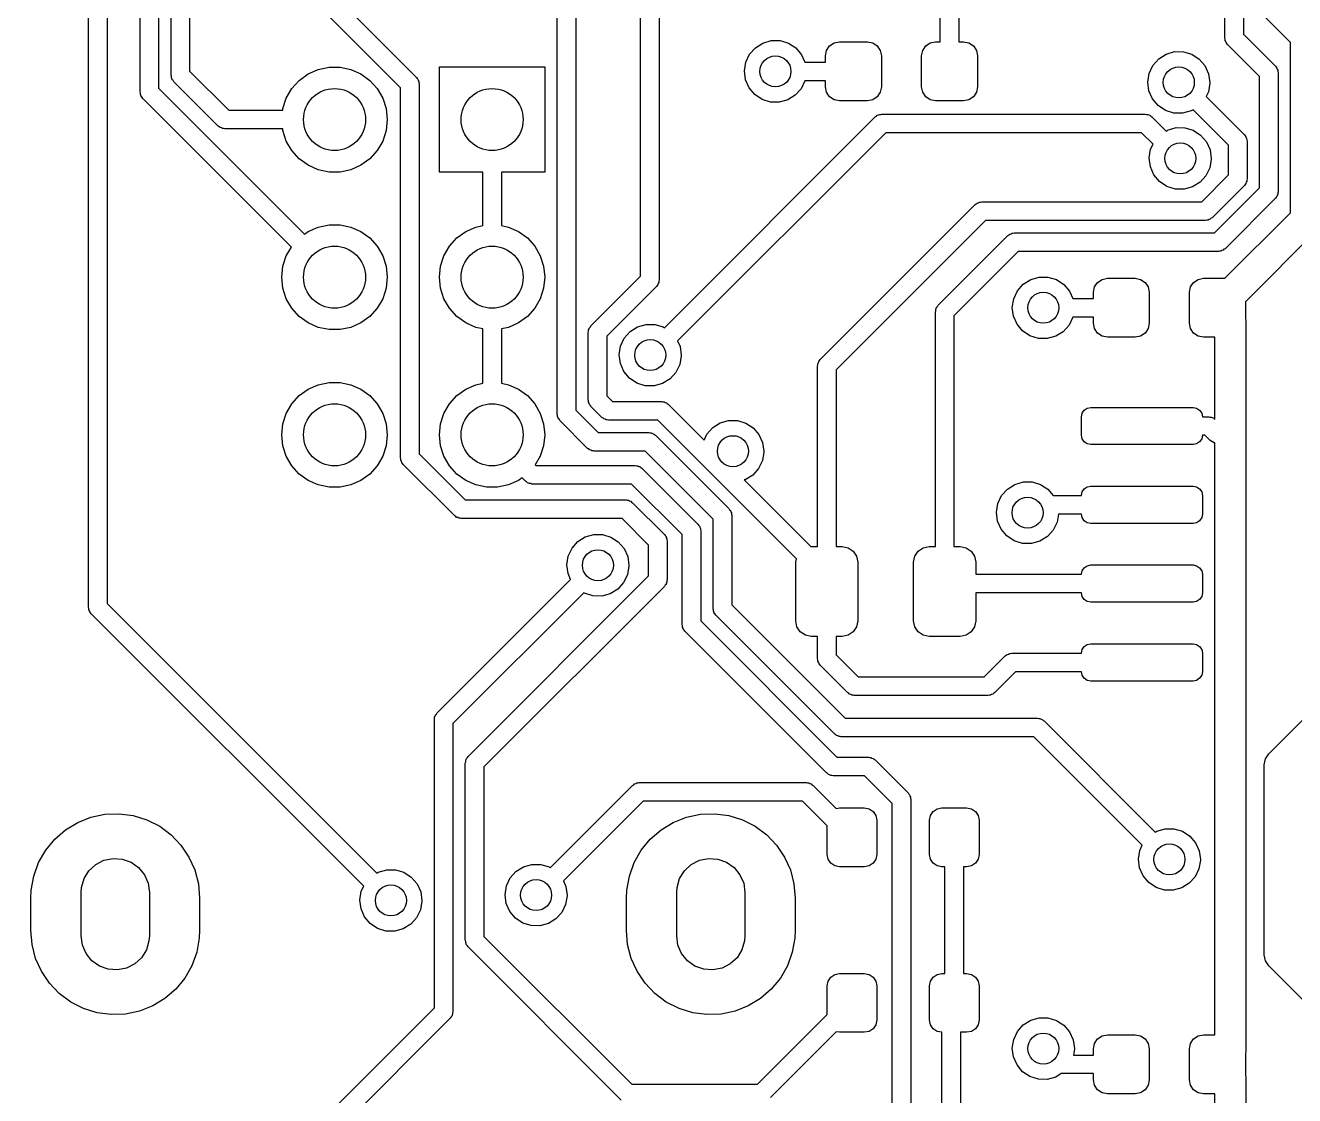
# Model space of a CAD drawing. Extents: x 108 to 192, y -153 to -46.
# Drawn here: x 123.29 to 143.75, y -124.96 to -107.72 of the extents above; entities that cross this region are included whole.
import ezdxf

# ---------------------------------------------------------------- set-up
doc = ezdxf.new("R2010")
doc.units = 0
doc.layers.add('BLACK', color=7, linetype='CONTINUOUS')

msp = doc.modelspace()

# ---------------------------------------------------------------- linework, layer by layer
at = {"layer": 'BLACK', "linetype": 'CONTINUOUS'}
for p, q in [((133.208, -111.758), (133.208, -102.179)), ((133.508, -102.116), (133.508, -111.82)), ((124.31, -117.094), (124.31, -104.902)), ((125.14, -108.79), (125.14, -104.834)), ((125.44, -104.896), (125.44, -108.728)), ((124.61, -104.964), (124.61, -117.032)), ((142.926, -105.122), (142.926, -107.858)), ((142.626, -107.92), (142.626, -105.184)), ((125.64, -108.518), (125.64, -105.43)), ((125.94, -105.492), (125.94, -108.456)), ((138.039, -107.983), (138.039, -107.072)), ((138.339, -107.01), (138.339, -107.983)), ((128.44, -107.4), (129.595, -108.555)), ((129.339, -108.723), (128.184, -107.568)), ((131.865, -113.981), (131.865, -107.558)), ((132.165, -107.568), (132.165, -113.919)), ((143.685, -107.995), (143.199, -107.51)), ((135.058, -108.077), (135.178, -108.002)), ((135.178, -108.002), (135.314, -107.963)), ((135.314, -107.963), (135.456, -107.963)), ((135.456, -107.963), (135.592, -108.004)), ((135.592, -108.004), (135.711, -108.081)), ((136.255, -108.049), (136.328, -108)), ((136.328, -108), (136.414, -107.983)), ((136.414, -107.983), (136.864, -107.983)), ((136.864, -107.983), (136.95, -108)), ((136.95, -108), (137.023, -108.049)), ((137.805, -108.049), (137.878, -108)), ((137.878, -108), (137.964, -107.983)), ((137.964, -107.983), (138.039, -107.983)), ((138.339, -107.983), (138.414, -107.983)), ((138.414, -107.983), (138.5, -108)), ((138.5, -108), (138.573, -108.049)), ((142.631, -107.939), (142.626, -107.92)), ((142.631, -107.959), (142.631, -107.939)), ((142.641, -107.976), (142.631, -107.959)), ((142.646, -107.995), (142.641, -107.976)), ((142.66, -108.009), (142.646, -107.995)), ((142.67, -108.026), (142.66, -108.009)), ((142.926, -107.858), (143.441, -108.373)), ((143.685, -110.737), (143.685, -107.995)), ((134.904, -108.312), (134.964, -108.183)), ((134.964, -108.183), (135.058, -108.077)), ((135.711, -108.081), (135.803, -108.189)), ((135.803, -108.189), (135.858, -108.308)), ((136.189, -108.208), (136.206, -108.122)), ((136.189, -108.308), (136.189, -108.208)), ((136.206, -108.122), (136.255, -108.049)), ((137.023, -108.049), (137.072, -108.122)), ((137.072, -108.122), (137.089, -108.208)), ((137.089, -108.208), (137.089, -108.708)), ((137.739, -108.208), (137.756, -108.122)), ((137.739, -108.708), (137.739, -108.208)), ((137.756, -108.122), (137.805, -108.049)), ((138.573, -108.049), (138.622, -108.122)), ((138.622, -108.122), (138.639, -108.208)), ((138.639, -108.208), (138.639, -108.708)), ((141.56, -108.255), (141.68, -108.179)), ((141.68, -108.179), (141.817, -108.14)), ((141.817, -108.14), (141.958, -108.141)), ((141.958, -108.141), (142.094, -108.182)), ((142.094, -108.182), (142.213, -108.259)), ((143.185, -108.541), (142.67, -108.026)), ((127.85, -108.499), (128.012, -108.427)), ((128.012, -108.427), (128.186, -108.39)), ((128.186, -108.39), (128.364, -108.39)), ((128.364, -108.39), (128.538, -108.427)), ((128.538, -108.427), (128.7, -108.499)), ((129.965, -110.085), (129.965, -108.385)), ((129.965, -108.385), (131.665, -108.385)), ((131.665, -108.385), (131.665, -110.085)), ((134.882, -108.452), (134.904, -108.312)), ((135.858, -108.308), (136.189, -108.308)), ((141.406, -108.49), (141.466, -108.361)), ((141.466, -108.361), (141.56, -108.255)), ((142.213, -108.259), (142.306, -108.366)), ((142.306, -108.366), (142.364, -108.495)), ((143.441, -108.373), (143.451, -108.39)), ((143.451, -108.39), (143.465, -108.404)), ((143.465, -108.404), (143.47, -108.423)), ((143.47, -108.423), (143.48, -108.44)), ((125.645, -108.537), (125.64, -108.518)), ((125.645, -108.557), (125.645, -108.537)), ((125.655, -108.574), (125.645, -108.557)), ((125.66, -108.593), (125.655, -108.574)), ((125.674, -108.607), (125.66, -108.593)), ((125.684, -108.624), (125.674, -108.607)), ((126.401, -109.341), (125.684, -108.624)), ((125.94, -108.456), (126.569, -109.085)), ((127.587, -108.735), (127.706, -108.603)), ((127.706, -108.603), (127.85, -108.499)), ((128.7, -108.499), (128.844, -108.603)), ((128.844, -108.603), (128.963, -108.735)), ((129.595, -108.555), (129.605, -108.572)), ((129.605, -108.572), (129.619, -108.586)), ((129.619, -108.586), (129.624, -108.605)), ((129.624, -108.605), (129.634, -108.622)), ((129.634, -108.622), (129.634, -108.642)), ((134.9, -108.592), (134.882, -108.452)), ((134.958, -108.722), (134.9, -108.592)), ((135.858, -108.61), (135.797, -108.738)), ((135.859, -108.608), (135.858, -108.61)), ((136.189, -108.608), (135.859, -108.608)), ((136.189, -108.708), (136.189, -108.608)), ((141.384, -108.63), (141.406, -108.49)), ((141.403, -108.77), (141.384, -108.63)), ((142.364, -108.495), (142.384, -108.636)), ((143.185, -110.335), (143.185, -108.541)), ((143.48, -108.44), (143.48, -108.46)), ((143.48, -108.46), (143.485, -108.479)), ((143.485, -108.479), (143.485, -110.397)), ((125.146, -108.81), (125.14, -108.79)), ((125.146, -108.829), (125.146, -108.81)), ((125.155, -108.846), (125.146, -108.829)), ((125.44, -108.728), (127.793, -111.081)), ((127.498, -108.889), (127.587, -108.735)), ((128.963, -108.735), (129.052, -108.889)), ((129.339, -114.686), (129.339, -108.723)), ((129.634, -108.642), (129.639, -108.661)), ((129.639, -108.661), (129.639, -114.624)), ((135.049, -108.831), (134.958, -108.722)), ((135.167, -108.909), (135.049, -108.831)), ((135.797, -108.738), (135.701, -108.843)), ((136.206, -108.794), (136.189, -108.708)), ((136.255, -108.867), (136.206, -108.794)), ((137.072, -108.794), (137.023, -108.867)), ((137.089, -108.708), (137.072, -108.794)), ((137.756, -108.794), (137.739, -108.708)), ((137.805, -108.867), (137.756, -108.794)), ((138.622, -108.794), (138.573, -108.867)), ((138.639, -108.708), (138.622, -108.794)), ((141.46, -108.9), (141.403, -108.77)), ((142.361, -108.788), (142.324, -108.863)), ((142.384, -108.648), (142.361, -108.788)), ((142.384, -108.636), (142.384, -108.648)), ((125.161, -108.865), (125.155, -108.846)), ((125.175, -108.879), (125.161, -108.865)), ((125.184, -108.897), (125.175, -108.879)), ((127.579, -111.291), (125.184, -108.897)), ((127.444, -109.058), (127.498, -108.889)), ((129.052, -108.889), (129.106, -109.058)), ((135.302, -108.952), (135.167, -108.909)), ((135.444, -108.954), (135.302, -108.952)), ((135.581, -108.917), (135.444, -108.954)), ((135.701, -108.843), (135.581, -108.917)), ((136.328, -108.916), (136.255, -108.867)), ((136.414, -108.933), (136.328, -108.916)), ((136.864, -108.933), (136.414, -108.933)), ((136.95, -108.916), (136.864, -108.933)), ((137.023, -108.867), (136.95, -108.916)), ((137.878, -108.916), (137.805, -108.867)), ((137.964, -108.933), (137.878, -108.916)), ((138.414, -108.933), (137.964, -108.933)), ((138.5, -108.916), (138.414, -108.933)), ((138.573, -108.867), (138.5, -108.916)), ((141.551, -109.009), (141.46, -108.9)), ((141.669, -109.087), (141.551, -109.009)), ((142.324, -108.863), (142.942, -109.481)), ((126.569, -109.085), (127.441, -109.085)), ((127.441, -109.085), (127.444, -109.058)), ((129.106, -109.058), (129.125, -109.235)), ((129.125, -109.235), (129.106, -109.412)), ((133.593, -112.589), (136.992, -109.19)), ((136.992, -109.19), (137.009, -109.18)), ((137.009, -109.18), (137.023, -109.166)), ((137.023, -109.166), (137.042, -109.161)), ((137.042, -109.161), (137.059, -109.151)), ((137.059, -109.151), (137.079, -109.151)), ((137.079, -109.151), (137.098, -109.146)), ((137.098, -109.146), (141.343, -109.146)), ((141.343, -109.146), (141.362, -109.151)), ((141.362, -109.151), (141.382, -109.151)), ((141.382, -109.151), (141.399, -109.161)), ((141.399, -109.161), (141.418, -109.166)), ((141.418, -109.166), (141.432, -109.18)), ((141.432, -109.18), (141.449, -109.19)), ((141.449, -109.19), (141.679, -109.42)), ((141.804, -109.129), (141.669, -109.087)), ((141.946, -109.132), (141.804, -109.129)), ((142.083, -109.095), (141.946, -109.132)), ((142.113, -109.076), (142.083, -109.095)), ((142.685, -109.649), (142.113, -109.076)), ((126.418, -109.351), (126.401, -109.341)), ((126.432, -109.365), (126.418, -109.351)), ((126.451, -109.37), (126.432, -109.365)), ((126.468, -109.38), (126.451, -109.37)), ((126.488, -109.38), (126.468, -109.38)), ((126.507, -109.385), (126.488, -109.38)), ((127.441, -109.385), (126.507, -109.385)), ((127.444, -109.412), (127.441, -109.385)), ((127.498, -109.581), (127.444, -109.412)), ((129.106, -109.412), (129.052, -109.581)), ((137.16, -109.446), (133.804, -112.802)), ((141.281, -109.446), (137.16, -109.446)), ((141.468, -109.633), (141.281, -109.446)), ((141.679, -109.42), (141.704, -109.404)), ((141.704, -109.404), (141.84, -109.365)), ((141.84, -109.365), (141.982, -109.366)), ((141.982, -109.366), (142.117, -109.407)), ((142.117, -109.407), (142.236, -109.484)), ((127.587, -109.735), (127.498, -109.581)), ((129.052, -109.581), (128.963, -109.735)), ((141.43, -109.714), (141.468, -109.633)), ((142.236, -109.484), (142.329, -109.591)), ((142.329, -109.591), (142.388, -109.72)), ((142.685, -110.128), (142.685, -109.649)), ((142.942, -109.481), (142.951, -109.498)), ((142.951, -109.498), (142.965, -109.512)), ((142.965, -109.512), (142.971, -109.531)), ((142.971, -109.531), (142.98, -109.548)), ((142.98, -109.548), (142.98, -109.568)), ((142.98, -109.568), (142.986, -109.587)), ((142.986, -109.587), (142.986, -110.19)), ((127.706, -109.867), (127.587, -109.735)), ((128.963, -109.735), (128.844, -109.867)), ((141.408, -109.854), (141.43, -109.714)), ((141.426, -109.995), (141.408, -109.854)), ((142.388, -109.72), (142.408, -109.861)), ((142.408, -109.861), (142.408, -109.873)), ((127.85, -109.971), (127.706, -109.867)), ((128.012, -110.043), (127.85, -109.971)), ((128.186, -110.08), (128.012, -110.043)), ((128.538, -110.043), (128.364, -110.08)), ((128.7, -109.971), (128.538, -110.043)), ((128.844, -109.867), (128.7, -109.971)), ((141.483, -110.125), (141.426, -109.995)), ((142.384, -110.013), (142.322, -110.14)), ((142.408, -109.873), (142.384, -110.013)), ((128.364, -110.08), (128.186, -110.08)), ((130.665, -110.085), (129.965, -110.085)), ((130.665, -110.943), (130.665, -110.085)), ((131.665, -110.085), (130.965, -110.085)), ((130.965, -110.085), (130.965, -110.943)), ((141.574, -110.233), (141.483, -110.125)), ((141.692, -110.312), (141.574, -110.233)), ((142.227, -110.245), (142.106, -110.319)), ((142.322, -110.14), (142.227, -110.245)), ((142.254, -110.56), (142.685, -110.128)), ((142.965, -110.265), (142.951, -110.279)), ((142.971, -110.246), (142.965, -110.265)), ((142.98, -110.229), (142.971, -110.246)), ((142.986, -110.19), (142.98, -110.209)), ((142.98, -110.209), (142.98, -110.229)), ((141.828, -110.354), (141.692, -110.312)), ((141.97, -110.357), (141.828, -110.354)), ((142.106, -110.319), (141.97, -110.357)), ((142.942, -110.296), (142.422, -110.816)), ((142.461, -111.06), (143.185, -110.335)), ((142.951, -110.279), (142.942, -110.296)), ((143.465, -110.472), (143.451, -110.486)), ((143.47, -110.453), (143.465, -110.472)), ((143.48, -110.436), (143.47, -110.453)), ((143.485, -110.397), (143.48, -110.416)), ((143.48, -110.416), (143.48, -110.436)), ((136.104, -113.102), (138.602, -110.604)), ((138.602, -110.604), (138.619, -110.594)), ((138.619, -110.594), (138.633, -110.58)), ((138.633, -110.58), (138.652, -110.575)), ((138.652, -110.575), (138.669, -110.565)), ((138.669, -110.565), (138.689, -110.565)), ((138.689, -110.565), (138.708, -110.56)), ((138.708, -110.56), (142.254, -110.56)), ((143.441, -110.503), (142.629, -111.316)), ((143.451, -110.486), (143.441, -110.503)), ((138.77, -110.86), (136.36, -113.27)), ((142.316, -110.86), (138.77, -110.86)), ((142.335, -110.855), (142.316, -110.86)), ((142.355, -110.855), (142.335, -110.855)), ((142.372, -110.845), (142.355, -110.855)), ((142.391, -110.84), (142.372, -110.845)), ((142.405, -110.826), (142.391, -110.84)), ((142.422, -110.816), (142.405, -110.826)), ((142.628, -111.793), (143.685, -110.737)), ((127.793, -111.081), (127.85, -111.039)), ((127.85, -111.039), (128.012, -110.967)), ((128.012, -110.967), (128.186, -110.93)), ((128.186, -110.93), (128.364, -110.93)), ((128.364, -110.93), (128.538, -110.967)), ((128.538, -110.967), (128.7, -111.039)), ((128.7, -111.039), (128.844, -111.143)), ((130.246, -111.143), (130.39, -111.039)), ((130.39, -111.039), (130.552, -110.967)), ((130.552, -110.967), (130.665, -110.943)), ((130.965, -110.943), (131.078, -110.967)), ((131.078, -110.967), (131.24, -111.039)), ((131.24, -111.039), (131.384, -111.143)), ((139.146, -111.094), (139.159, -111.08)), ((139.159, -111.08), (139.179, -111.074)), ((139.179, -111.074), (139.196, -111.065)), ((139.196, -111.065), (139.215, -111.065)), ((139.215, -111.065), (139.234, -111.06)), ((139.234, -111.06), (142.461, -111.06)), ((144.111, -111.017), (142.957, -112.172)), ((127.498, -111.429), (127.579, -111.291)), ((128.844, -111.143), (128.963, -111.275)), ((128.963, -111.275), (129.052, -111.429)), ((130.038, -111.429), (130.127, -111.275)), ((130.127, -111.275), (130.246, -111.143)), ((131.384, -111.143), (131.503, -111.275)), ((131.503, -111.275), (131.592, -111.429)), ((138.004, -112.228), (139.128, -111.103)), ((139.128, -111.103), (139.146, -111.094)), ((127.444, -111.598), (127.498, -111.429)), ((129.052, -111.429), (129.106, -111.598)), ((129.984, -111.598), (130.038, -111.429)), ((131.592, -111.429), (131.646, -111.598)), ((139.297, -111.36), (138.26, -112.396)), ((142.523, -111.36), (139.297, -111.36)), ((142.542, -111.354), (142.523, -111.36)), ((142.562, -111.354), (142.542, -111.354)), ((142.579, -111.345), (142.562, -111.354)), ((142.598, -111.339), (142.579, -111.345)), ((142.612, -111.325), (142.598, -111.339)), ((142.629, -111.316), (142.612, -111.325)), ((127.425, -111.775), (127.444, -111.598)), ((129.106, -111.598), (129.125, -111.775)), ((129.965, -111.775), (129.984, -111.598)), ((131.646, -111.598), (131.665, -111.775)), ((127.444, -111.952), (127.425, -111.775)), ((129.125, -111.775), (129.106, -111.952)), ((129.984, -111.952), (129.965, -111.775)), ((131.665, -111.775), (131.646, -111.952)), ((132.408, -112.558), (133.208, -111.758)), ((133.488, -111.895), (133.474, -111.909)), ((133.494, -111.876), (133.488, -111.895)), ((133.503, -111.859), (133.494, -111.876)), ((133.508, -111.82), (133.503, -111.839)), ((133.503, -111.839), (133.503, -111.859)), ((139.282, -111.993), (139.376, -111.887)), ((139.376, -111.887), (139.496, -111.812)), ((139.496, -111.812), (139.632, -111.773)), ((139.632, -111.773), (139.774, -111.773)), ((139.774, -111.773), (139.91, -111.814)), ((139.91, -111.814), (140.029, -111.891)), ((140.029, -111.891), (140.121, -111.999)), ((140.524, -111.932), (140.573, -111.859)), ((140.573, -111.859), (140.646, -111.81)), ((140.646, -111.81), (140.732, -111.793)), ((140.732, -111.793), (141.182, -111.793)), ((141.182, -111.793), (141.268, -111.81)), ((141.268, -111.81), (141.341, -111.859)), ((141.341, -111.859), (141.39, -111.932)), ((142.074, -111.932), (142.123, -111.859)), ((142.123, -111.859), (142.196, -111.81)), ((142.196, -111.81), (142.282, -111.793)), ((142.282, -111.793), (142.628, -111.793)), ((127.498, -112.121), (127.444, -111.952)), ((129.106, -111.952), (129.052, -112.121)), ((130.038, -112.121), (129.984, -111.952)), ((131.646, -111.952), (131.592, -112.121)), ((133.465, -111.926), (132.665, -112.726)), ((133.474, -111.909), (133.465, -111.926)), ((139.222, -112.122), (139.282, -111.993)), ((140.121, -111.999), (140.176, -112.118)), ((140.507, -112.018), (140.524, -111.932)), ((140.507, -112.118), (140.507, -112.018)), ((141.39, -111.932), (141.407, -112.018)), ((141.407, -112.018), (141.407, -112.518)), ((142.057, -112.018), (142.074, -111.932)), ((142.057, -112.518), (142.057, -112.018)), ((127.587, -112.275), (127.498, -112.121)), ((127.706, -112.407), (127.587, -112.275)), ((128.963, -112.275), (128.844, -112.407)), ((129.052, -112.121), (128.963, -112.275)), ((130.127, -112.275), (130.038, -112.121)), ((130.246, -112.407), (130.127, -112.275)), ((131.503, -112.275), (131.384, -112.407)), ((131.592, -112.121), (131.503, -112.275)), ((137.96, -112.334), (137.965, -112.315)), ((137.965, -112.295), (137.975, -112.278)), ((137.965, -112.315), (137.965, -112.295)), ((137.975, -112.278), (137.98, -112.259)), ((137.98, -112.259), (137.994, -112.245)), ((137.994, -112.245), (138.004, -112.228)), ((139.2, -112.262), (139.222, -112.122)), ((139.218, -112.402), (139.2, -112.262)), ((140.176, -112.118), (140.507, -112.118)), ((142.957, -112.172), (142.957, -112.44)), ((127.85, -112.511), (127.706, -112.407)), ((128.012, -112.583), (127.85, -112.511)), ((128.7, -112.511), (128.538, -112.583)), ((128.844, -112.407), (128.7, -112.511)), ((130.39, -112.511), (130.246, -112.407)), ((130.552, -112.583), (130.39, -112.511)), ((131.24, -112.511), (131.078, -112.583)), ((131.384, -112.407), (131.24, -112.511)), ((137.96, -116.115), (137.96, -112.334)), ((138.26, -112.396), (138.26, -116.115)), ((139.276, -112.532), (139.218, -112.402)), ((140.176, -112.42), (140.115, -112.548)), ((140.177, -112.418), (140.176, -112.42)), ((140.507, -112.418), (140.177, -112.418)), ((140.507, -112.518), (140.507, -112.418)), ((140.524, -112.604), (140.507, -112.518)), ((141.407, -112.518), (141.39, -112.604)), ((142.074, -112.604), (142.057, -112.518)), ((142.957, -112.44), (142.964, -112.475)), ((142.964, -112.475), (142.964, -124.253)), ((128.186, -112.62), (128.012, -112.583)), ((128.364, -112.62), (128.186, -112.62)), ((128.538, -112.583), (128.364, -112.62)), ((130.665, -112.607), (130.552, -112.583)), ((130.665, -113.483), (130.665, -112.607)), ((131.078, -112.583), (130.965, -112.607)), ((130.965, -112.607), (130.965, -113.483)), ((132.365, -112.664), (132.37, -112.645)), ((132.365, -113.751), (132.365, -112.664)), ((132.37, -112.625), (132.379, -112.608)), ((132.37, -112.645), (132.37, -112.625)), ((132.379, -112.608), (132.385, -112.589)), ((132.385, -112.589), (132.399, -112.575)), ((132.399, -112.575), (132.408, -112.558)), ((132.665, -112.726), (132.665, -113.689)), ((132.946, -112.755), (133.04, -112.649)), ((133.04, -112.649), (133.16, -112.574)), ((133.16, -112.574), (133.296, -112.535)), ((133.296, -112.535), (133.438, -112.535)), ((133.438, -112.535), (133.574, -112.576)), ((133.574, -112.576), (133.593, -112.589)), ((139.367, -112.641), (139.276, -112.532)), ((139.485, -112.719), (139.367, -112.641)), ((139.62, -112.762), (139.485, -112.719)), ((140.019, -112.653), (139.899, -112.727)), ((140.115, -112.548), (140.019, -112.653)), ((140.573, -112.677), (140.524, -112.604)), ((140.646, -112.726), (140.573, -112.677)), ((140.732, -112.743), (140.646, -112.726)), ((141.268, -112.726), (141.182, -112.743)), ((141.341, -112.677), (141.268, -112.726)), ((141.39, -112.604), (141.341, -112.677)), ((142.123, -112.677), (142.074, -112.604)), ((142.196, -112.726), (142.123, -112.677)), ((142.282, -112.743), (142.196, -112.726)), ((132.864, -113.024), (132.886, -112.884)), ((132.886, -112.884), (132.946, -112.755)), ((133.804, -112.802), (133.844, -112.89)), ((133.844, -112.89), (133.864, -113.03)), ((139.762, -112.764), (139.62, -112.762)), ((139.899, -112.727), (139.762, -112.764)), ((141.182, -112.743), (140.732, -112.743)), ((142.464, -112.743), (142.282, -112.743)), ((142.464, -114.062), (142.464, -112.743)), ((132.882, -113.164), (132.864, -113.024)), ((133.864, -113.042), (133.84, -113.182)), ((133.864, -113.03), (133.864, -113.042)), ((136.075, -113.152), (136.08, -113.133)), ((136.08, -113.133), (136.094, -113.119)), ((136.094, -113.119), (136.104, -113.102)), ((132.94, -113.294), (132.882, -113.164)), ((133.031, -113.403), (132.94, -113.294)), ((133.779, -113.31), (133.683, -113.415)), ((133.84, -113.182), (133.779, -113.31)), ((136.06, -113.208), (136.065, -113.189)), ((136.06, -116.115), (136.06, -113.208)), ((136.065, -113.169), (136.075, -113.152)), ((136.065, -113.189), (136.065, -113.169)), ((136.36, -113.27), (136.36, -116.115)), ((127.85, -113.579), (128.012, -113.507)), ((128.012, -113.507), (128.186, -113.47)), ((128.186, -113.47), (128.364, -113.47)), ((128.364, -113.47), (128.538, -113.507)), ((128.538, -113.507), (128.7, -113.579)), ((130.39, -113.579), (130.552, -113.507)), ((130.552, -113.507), (130.665, -113.483)), ((130.965, -113.483), (131.078, -113.507)), ((131.078, -113.507), (131.24, -113.579)), ((133.149, -113.481), (133.031, -113.403)), ((133.284, -113.524), (133.149, -113.481)), ((133.426, -113.526), (133.284, -113.524)), ((133.563, -113.489), (133.426, -113.526)), ((133.683, -113.415), (133.563, -113.489)), ((127.587, -113.815), (127.706, -113.683)), ((127.706, -113.683), (127.85, -113.579)), ((128.7, -113.579), (128.844, -113.683)), ((128.844, -113.683), (128.963, -113.815)), ((130.127, -113.815), (130.246, -113.683)), ((130.246, -113.683), (130.39, -113.579)), ((131.24, -113.579), (131.384, -113.683)), ((131.384, -113.683), (131.503, -113.815)), ((132.665, -113.689), (132.753, -113.777)), ((127.498, -113.969), (127.587, -113.815)), ((128.963, -113.815), (129.052, -113.969)), ((130.038, -113.969), (130.127, -113.815)), ((131.503, -113.815), (131.592, -113.969)), ((132.165, -113.919), (132.523, -114.277)), ((132.37, -113.77), (132.365, -113.751)), ((132.37, -113.79), (132.37, -113.77)), ((132.379, -113.807), (132.37, -113.79)), ((132.385, -113.826), (132.379, -113.807)), ((132.399, -113.84), (132.385, -113.826)), ((132.408, -113.857), (132.399, -113.84)), ((132.585, -114.034), (132.408, -113.857)), ((132.753, -113.777), (133.549, -113.777)), ((133.549, -113.777), (133.568, -113.783)), ((133.568, -113.783), (133.588, -113.783)), ((133.588, -113.783), (133.605, -113.792)), ((133.605, -113.792), (133.624, -113.798)), ((133.624, -113.798), (133.638, -113.812)), ((133.638, -113.812), (133.655, -113.821)), ((133.655, -113.821), (134.234, -114.4)), ((140.325, -113.966), (140.358, -113.917)), ((140.358, -113.917), (140.407, -113.884)), ((140.407, -113.884), (140.464, -113.873)), ((140.464, -113.873), (142.114, -113.873)), ((142.114, -113.873), (142.171, -113.884)), ((142.171, -113.884), (142.22, -113.917)), ((142.22, -113.917), (142.253, -113.966)), ((127.425, -114.315), (127.444, -114.138)), ((127.444, -114.138), (127.498, -113.969)), ((129.052, -113.969), (129.106, -114.138)), ((129.106, -114.138), (129.125, -114.315)), ((129.965, -114.315), (129.984, -114.138)), ((129.984, -114.138), (130.038, -113.969)), ((131.592, -113.969), (131.646, -114.138)), ((131.646, -114.138), (131.665, -114.315)), ((131.87, -114), (131.865, -113.981)), ((131.87, -114.02), (131.87, -114)), ((131.88, -114.037), (131.87, -114.02)), ((131.885, -114.056), (131.88, -114.037)), ((131.899, -114.07), (131.885, -114.056)), ((131.909, -114.087), (131.899, -114.07)), ((132.355, -114.533), (131.909, -114.087)), ((132.602, -114.043), (132.585, -114.034)), ((132.616, -114.057), (132.602, -114.043)), ((132.635, -114.063), (132.616, -114.057)), ((132.652, -114.072), (132.635, -114.063)), ((132.672, -114.072), (132.652, -114.072)), ((132.691, -114.077), (132.672, -114.072)), ((133.487, -114.077), (132.691, -114.077)), ((135.721, -116.311), (133.487, -114.077)), ((134.372, -114.199), (134.492, -114.123)), ((134.492, -114.123), (134.628, -114.084)), ((134.628, -114.084), (134.77, -114.085)), ((134.77, -114.085), (134.906, -114.126)), ((134.906, -114.126), (135.025, -114.203)), ((140.314, -114.023), (140.325, -113.966)), ((140.314, -114.323), (140.314, -114.023)), ((142.253, -113.966), (142.264, -114.023)), ((142.264, -114.023), (142.367, -114.023)), ((142.367, -114.023), (142.386, -114.028)), ((142.386, -114.028), (142.406, -114.028)), ((142.406, -114.028), (142.423, -114.038)), ((142.423, -114.038), (142.442, -114.043)), ((142.442, -114.043), (142.456, -114.057)), ((142.456, -114.057), (142.464, -114.062)), ((127.444, -114.492), (127.425, -114.315)), ((129.125, -114.315), (129.106, -114.492)), ((129.984, -114.492), (129.965, -114.315)), ((131.665, -114.315), (131.646, -114.492)), ((132.523, -114.277), (133.342, -114.277)), ((133.342, -114.277), (133.362, -114.282)), ((133.362, -114.282), (133.381, -114.282)), ((133.381, -114.282), (133.398, -114.292)), ((133.398, -114.292), (133.417, -114.297)), ((133.417, -114.297), (133.431, -114.311)), ((133.431, -114.311), (133.448, -114.321)), ((133.448, -114.321), (134.633, -115.505)), ((134.234, -114.4), (134.278, -114.305)), ((134.278, -114.305), (134.372, -114.199)), ((135.025, -114.203), (135.117, -114.31)), ((135.117, -114.31), (135.176, -114.439)), ((140.325, -114.38), (140.314, -114.323)), ((142.264, -114.323), (142.253, -114.38)), ((142.305, -114.323), (142.264, -114.323)), ((142.388, -114.406), (142.305, -114.323)), ((127.498, -114.661), (127.444, -114.492)), ((129.106, -114.492), (129.052, -114.661)), ((130.038, -114.661), (129.984, -114.492)), ((131.646, -114.492), (131.592, -114.661)), ((132.372, -114.543), (132.355, -114.533)), ((132.386, -114.557), (132.372, -114.543)), ((132.405, -114.562), (132.386, -114.557)), ((132.422, -114.572), (132.405, -114.562)), ((135.176, -114.439), (135.196, -114.579)), ((140.358, -114.429), (140.325, -114.38)), ((140.407, -114.462), (140.358, -114.429)), ((140.464, -114.473), (140.407, -114.462)), ((142.114, -114.473), (140.464, -114.473)), ((142.171, -114.462), (142.114, -114.473)), ((142.22, -114.429), (142.171, -114.462)), ((142.253, -114.38), (142.22, -114.429)), ((142.455, -114.445), (142.388, -114.406)), ((142.464, -114.445), (142.455, -114.445)), ((142.464, -123.985), (142.464, -114.445)), ((127.587, -114.815), (127.498, -114.661)), ((129.052, -114.661), (128.963, -114.815)), ((129.344, -114.705), (129.339, -114.686)), ((129.344, -114.725), (129.344, -114.705)), ((129.354, -114.742), (129.344, -114.725)), ((129.359, -114.761), (129.354, -114.742)), ((129.373, -114.775), (129.359, -114.761)), ((129.639, -114.624), (130.38, -115.365)), ((130.127, -114.815), (130.038, -114.661)), ((131.592, -114.661), (131.511, -114.799)), ((132.442, -114.572), (132.422, -114.572)), ((132.461, -114.577), (132.442, -114.572)), ((133.28, -114.577), (132.461, -114.577)), ((134.377, -115.674), (133.28, -114.577)), ((135.173, -114.731), (135.111, -114.859)), ((135.196, -114.592), (135.173, -114.731)), ((135.196, -114.579), (135.196, -114.592)), ((127.706, -114.947), (127.587, -114.815)), ((127.85, -115.051), (127.706, -114.947)), ((128.844, -114.947), (128.7, -115.051)), ((128.963, -114.815), (128.844, -114.947)), ((129.383, -114.792), (129.373, -114.775)), ((130.212, -115.621), (129.383, -114.792)), ((130.246, -114.947), (130.127, -114.815)), ((130.39, -115.051), (130.246, -114.947)), ((131.511, -114.799), (131.52, -114.808)), ((131.52, -114.808), (133.123, -114.808)), ((133.123, -114.808), (133.142, -114.813)), ((133.142, -114.813), (133.162, -114.813)), ((133.162, -114.813), (133.179, -114.823)), ((133.179, -114.823), (133.198, -114.828)), ((133.198, -114.828), (133.212, -114.842)), ((133.212, -114.842), (133.229, -114.852)), ((133.229, -114.852), (134.133, -115.755)), ((135.016, -114.964), (134.895, -115.038)), ((135.111, -114.859), (135.016, -114.964)), ((128.012, -115.123), (127.85, -115.051)), ((128.186, -115.16), (128.012, -115.123)), ((128.364, -115.16), (128.186, -115.16)), ((128.538, -115.123), (128.364, -115.16)), ((128.7, -115.051), (128.538, -115.123)), ((130.552, -115.123), (130.39, -115.051)), ((130.726, -115.16), (130.552, -115.123)), ((130.904, -115.16), (130.726, -115.16)), ((131.078, -115.123), (130.904, -115.16)), ((131.24, -115.051), (131.078, -115.123)), ((131.297, -115.009), (131.24, -115.051)), ((131.352, -115.064), (131.297, -115.009)), ((131.369, -115.074), (131.352, -115.064)), ((131.383, -115.088), (131.369, -115.074)), ((131.402, -115.093), (131.383, -115.088)), ((131.419, -115.102), (131.402, -115.093)), ((131.439, -115.102), (131.419, -115.102)), ((131.458, -115.108), (131.439, -115.102)), ((133.061, -115.108), (131.458, -115.108)), ((133.877, -115.924), (133.061, -115.108)), ((134.895, -115.038), (134.877, -115.043)), ((134.877, -115.043), (135.951, -116.117)), ((139.122, -115.189), (139.242, -115.114)), ((139.242, -115.114), (139.378, -115.075)), ((139.378, -115.075), (139.52, -115.075)), ((139.52, -115.075), (139.656, -115.116)), ((139.656, -115.116), (139.775, -115.193)), ((140.358, -115.187), (140.407, -115.154)), ((140.407, -115.154), (140.464, -115.143)), ((140.464, -115.143), (142.114, -115.143)), ((142.114, -115.143), (142.171, -115.154)), ((142.171, -115.154), (142.22, -115.187)), ((130.38, -115.365), (132.974, -115.365)), ((132.974, -115.365), (132.993, -115.37)), ((132.993, -115.37), (133.013, -115.37)), ((133.013, -115.37), (133.03, -115.38)), ((133.03, -115.38), (133.049, -115.385)), ((133.049, -115.385), (133.063, -115.399)), ((138.968, -115.424), (139.028, -115.295)), ((139.028, -115.295), (139.122, -115.189)), ((139.775, -115.193), (139.861, -115.293)), ((139.861, -115.293), (140.314, -115.293)), ((140.314, -115.293), (140.325, -115.236)), ((140.325, -115.236), (140.358, -115.187)), ((142.22, -115.187), (142.253, -115.236)), ((142.253, -115.236), (142.264, -115.293)), ((142.264, -115.293), (142.264, -115.593)), ((133.063, -115.399), (133.08, -115.409)), ((133.08, -115.409), (133.594, -115.923)), ((134.633, -115.505), (134.643, -115.522)), ((134.643, -115.522), (134.657, -115.536)), ((134.657, -115.536), (134.662, -115.555)), ((134.662, -115.555), (134.672, -115.573)), ((134.672, -115.573), (134.672, -115.592)), ((138.946, -115.564), (138.968, -115.424)), ((138.964, -115.704), (138.946, -115.564)), ((130.229, -115.631), (130.212, -115.621)), ((130.243, -115.645), (130.229, -115.631)), ((130.262, -115.65), (130.243, -115.645)), ((130.279, -115.66), (130.262, -115.65)), ((130.299, -115.66), (130.279, -115.66)), ((130.318, -115.665), (130.299, -115.66)), ((132.912, -115.665), (130.318, -115.665)), ((133.338, -116.091), (132.912, -115.665)), ((134.133, -115.755), (134.143, -115.773)), ((134.143, -115.773), (134.157, -115.787)), ((134.157, -115.787), (134.162, -115.806)), ((134.377, -117.117), (134.377, -115.674)), ((134.672, -115.592), (134.677, -115.611)), ((134.677, -115.611), (134.677, -117.055)), ((139.022, -115.834), (138.964, -115.704)), ((139.922, -115.722), (139.861, -115.85)), ((139.944, -115.593), (139.922, -115.722)), ((140.314, -115.593), (139.944, -115.593)), ((140.325, -115.65), (140.314, -115.593)), ((140.358, -115.699), (140.325, -115.65)), ((140.407, -115.732), (140.358, -115.699)), ((140.464, -115.743), (140.407, -115.732)), ((142.114, -115.743), (140.464, -115.743)), ((142.171, -115.732), (142.114, -115.743)), ((142.22, -115.699), (142.171, -115.732)), ((142.253, -115.65), (142.22, -115.699)), ((142.264, -115.593), (142.253, -115.65)), ((132.197, -116.036), (132.317, -115.961)), ((132.317, -115.961), (132.453, -115.922)), ((132.453, -115.922), (132.595, -115.923)), ((132.595, -115.923), (132.73, -115.963)), ((132.73, -115.963), (132.849, -116.04)), ((133.594, -115.923), (133.604, -115.94)), ((133.604, -115.94), (133.618, -115.954)), ((133.618, -115.954), (133.623, -115.973)), ((133.623, -115.973), (133.633, -115.99)), ((133.633, -115.99), (133.633, -116.01)), ((133.877, -117.374), (133.877, -115.924)), ((134.162, -115.806), (134.172, -115.823)), ((134.172, -115.823), (134.172, -115.842)), ((134.172, -115.842), (134.177, -115.862)), ((134.177, -115.862), (134.177, -117.312)), ((139.113, -115.943), (139.022, -115.834)), ((139.231, -116.021), (139.113, -115.943)), ((139.765, -115.955), (139.645, -116.029)), ((139.861, -115.85), (139.765, -115.955)), ((132.043, -116.271), (132.103, -116.143)), ((132.103, -116.143), (132.197, -116.036)), ((132.849, -116.04), (132.942, -116.148)), ((132.942, -116.148), (133.001, -116.277)), ((133.338, -116.589), (133.338, -116.091)), ((133.633, -116.01), (133.638, -116.029)), ((133.638, -116.029), (133.638, -116.651)), ((135.951, -116.117), (135.96, -116.115)), ((135.96, -116.115), (136.06, -116.115)), ((136.36, -116.115), (136.46, -116.115)), ((136.46, -116.115), (136.556, -116.134)), ((136.556, -116.134), (136.637, -116.188)), ((136.637, -116.188), (136.691, -116.269)), ((137.629, -116.269), (137.683, -116.188)), ((137.683, -116.188), (137.764, -116.134)), ((137.764, -116.134), (137.86, -116.115)), ((137.86, -116.115), (137.96, -116.115)), ((138.26, -116.115), (138.36, -116.115)), ((138.36, -116.115), (138.456, -116.134)), ((138.456, -116.134), (138.537, -116.188)), ((138.537, -116.188), (138.591, -116.269)), ((139.366, -116.064), (139.231, -116.021)), ((139.508, -116.066), (139.366, -116.064)), ((139.645, -116.029), (139.508, -116.066)), ((132.021, -116.411), (132.043, -116.271)), ((133.001, -116.277), (133.021, -116.417)), ((135.71, -116.365), (135.721, -116.311)), ((135.71, -117.315), (135.71, -116.365)), ((136.691, -116.269), (136.71, -116.365)), ((136.71, -116.365), (136.71, -117.315)), ((137.61, -116.365), (137.629, -116.269)), ((137.61, -117.315), (137.61, -116.365)), ((138.591, -116.269), (138.61, -116.365)), ((138.61, -116.365), (138.61, -116.563)), ((130.427, -119.5), (133.338, -116.589)), ((132.039, -116.552), (132.021, -116.411)), ((132.08, -116.645), (132.039, -116.552)), ((132.997, -116.569), (132.935, -116.697)), ((133.021, -116.429), (132.997, -116.569)), ((133.021, -116.417), (133.021, -116.429)), ((138.61, -116.563), (140.314, -116.563)), ((140.314, -116.563), (140.325, -116.506)), ((140.325, -116.506), (140.358, -116.457)), ((140.358, -116.457), (140.407, -116.424)), ((140.407, -116.424), (140.464, -116.413)), ((140.464, -116.413), (142.114, -116.413)), ((142.114, -116.413), (142.171, -116.424)), ((142.171, -116.424), (142.22, -116.457)), ((142.22, -116.457), (142.253, -116.506)), ((142.253, -116.506), (142.264, -116.563)), ((142.264, -116.563), (142.264, -116.863)), ((129.928, -118.798), (132.08, -116.645)), ((133.594, -116.757), (130.683, -119.668)), ((132.84, -116.802), (132.719, -116.876)), ((132.935, -116.697), (132.84, -116.802)), ((133.604, -116.74), (133.594, -116.757)), ((133.618, -116.726), (133.604, -116.74)), ((133.623, -116.707), (133.618, -116.726)), ((133.633, -116.69), (133.623, -116.707)), ((133.638, -116.651), (133.633, -116.67)), ((133.633, -116.67), (133.633, -116.69)), ((132.291, -116.859), (130.184, -118.966)), ((132.305, -116.868), (132.291, -116.859)), ((132.441, -116.911), (132.305, -116.868)), ((132.583, -116.913), (132.441, -116.911)), ((132.719, -116.876), (132.583, -116.913)), ((140.314, -116.863), (138.61, -116.863)), ((138.61, -116.863), (138.61, -117.315)), ((140.325, -116.92), (140.314, -116.863)), ((140.358, -116.969), (140.325, -116.92)), ((140.407, -117.002), (140.358, -116.969)), ((140.464, -117.013), (140.407, -117.002)), ((142.114, -117.013), (140.464, -117.013)), ((142.171, -117.002), (142.114, -117.013)), ((142.22, -116.969), (142.171, -117.002)), ((142.253, -116.92), (142.22, -116.969)), ((142.264, -116.863), (142.253, -116.92)), ((124.315, -117.113), (124.31, -117.094)), ((124.315, -117.133), (124.315, -117.113)), ((124.325, -117.15), (124.315, -117.133)), ((124.33, -117.169), (124.325, -117.15)), ((124.344, -117.183), (124.33, -117.169)), ((124.354, -117.2), (124.344, -117.183)), ((128.745, -121.591), (124.354, -117.2)), ((124.61, -117.032), (128.956, -121.378)), ((134.382, -117.136), (134.377, -117.117)), ((134.382, -117.156), (134.382, -117.136)), ((134.392, -117.173), (134.382, -117.156)), ((134.397, -117.192), (134.392, -117.173)), ((134.411, -117.206), (134.397, -117.192)), ((134.421, -117.223), (134.411, -117.206)), ((136.337, -119.139), (134.421, -117.223)), ((134.677, -117.055), (136.505, -118.883)), ((133.882, -117.394), (133.877, -117.374)), ((133.882, -117.413), (133.882, -117.394)), ((133.892, -117.43), (133.882, -117.413)), ((133.897, -117.449), (133.892, -117.43)), ((134.177, -117.312), (136.374, -119.509)), ((135.729, -117.411), (135.71, -117.315)), ((135.783, -117.492), (135.729, -117.411)), ((136.691, -117.411), (136.637, -117.492)), ((136.71, -117.315), (136.691, -117.411)), ((137.629, -117.411), (137.61, -117.315)), ((137.683, -117.492), (137.629, -117.411)), ((138.591, -117.411), (138.537, -117.492)), ((138.61, -117.315), (138.591, -117.411)), ((133.911, -117.463), (133.897, -117.449)), ((133.921, -117.481), (133.911, -117.463)), ((136.206, -119.765), (133.921, -117.481)), ((135.864, -117.546), (135.783, -117.492)), ((135.96, -117.565), (135.864, -117.546)), ((136.06, -117.565), (135.96, -117.565)), ((136.06, -117.922), (136.06, -117.565)), ((136.46, -117.565), (136.36, -117.565)), ((136.36, -117.565), (136.36, -117.86)), ((136.556, -117.546), (136.46, -117.565)), ((136.637, -117.492), (136.556, -117.546)), ((137.764, -117.546), (137.683, -117.492)), ((137.86, -117.565), (137.764, -117.546)), ((138.36, -117.565), (137.86, -117.565)), ((138.456, -117.546), (138.36, -117.565)), ((138.537, -117.492), (138.456, -117.546)), ((139.136, -117.848), (139.153, -117.838)), ((139.153, -117.838), (139.173, -117.838)), ((139.173, -117.838), (139.192, -117.833)), ((139.192, -117.833), (140.314, -117.833)), ((140.314, -117.833), (140.325, -117.776)), ((140.325, -117.776), (140.358, -117.727)), ((140.358, -117.727), (140.407, -117.694)), ((140.407, -117.694), (140.464, -117.683)), ((140.464, -117.683), (142.114, -117.683)), ((142.114, -117.683), (142.171, -117.694)), ((142.171, -117.694), (142.22, -117.727)), ((142.22, -117.727), (142.253, -117.776)), ((142.253, -117.776), (142.264, -117.833)), ((142.264, -117.833), (142.264, -118.133)), ((136.065, -117.941), (136.06, -117.922)), ((136.065, -117.961), (136.065, -117.941)), ((136.075, -117.978), (136.065, -117.961)), ((136.08, -117.997), (136.075, -117.978)), ((136.094, -118.011), (136.08, -117.997)), ((136.104, -118.028), (136.094, -118.011)), ((136.546, -118.47), (136.104, -118.028)), ((136.36, -117.86), (136.714, -118.214)), ((138.749, -118.214), (139.086, -117.877)), ((139.086, -117.877), (139.103, -117.867)), ((139.103, -117.867), (139.117, -117.853)), ((139.117, -117.853), (139.136, -117.848)), ((136.714, -118.214), (138.749, -118.214)), ((139.254, -118.133), (138.917, -118.47)), ((140.314, -118.133), (139.254, -118.133)), ((140.325, -118.19), (140.314, -118.133)), ((140.358, -118.239), (140.325, -118.19)), ((140.407, -118.272), (140.358, -118.239)), ((142.22, -118.239), (142.171, -118.272)), ((142.253, -118.19), (142.22, -118.239)), ((142.264, -118.133), (142.253, -118.19)), ((143.333, -119.457), (144.564, -118.226)), ((140.464, -118.283), (140.407, -118.272)), ((142.114, -118.283), (140.464, -118.283)), ((142.171, -118.272), (142.114, -118.283)), ((136.563, -118.48), (136.546, -118.47)), ((136.577, -118.494), (136.563, -118.48)), ((136.596, -118.499), (136.577, -118.494)), ((136.613, -118.509), (136.596, -118.499)), ((136.633, -118.509), (136.613, -118.509)), ((136.652, -118.514), (136.633, -118.509)), ((138.811, -118.514), (136.652, -118.514)), ((138.83, -118.509), (138.811, -118.514)), ((138.85, -118.509), (138.83, -118.509)), ((138.867, -118.499), (138.85, -118.509)), ((138.886, -118.494), (138.867, -118.499)), ((138.9, -118.48), (138.886, -118.494)), ((138.917, -118.47), (138.9, -118.48)), ((129.889, -118.865), (129.899, -118.848)), ((129.899, -118.848), (129.904, -118.829)), ((129.904, -118.829), (129.918, -118.815)), ((129.918, -118.815), (129.928, -118.798)), ((129.884, -118.904), (129.889, -118.885)), ((129.884, -123.548), (129.884, -118.904)), ((129.889, -118.885), (129.889, -118.865)), ((130.184, -118.966), (130.184, -123.61)), ((136.505, -118.883), (139.607, -118.883)), ((139.607, -118.883), (139.626, -118.888)), ((139.626, -118.888), (139.646, -118.888)), ((139.646, -118.888), (139.663, -118.898)), ((139.663, -118.898), (139.682, -118.903)), ((139.682, -118.903), (139.696, -118.917)), ((139.696, -118.917), (139.713, -118.927)), ((139.713, -118.927), (141.503, -120.717)), ((136.354, -119.149), (136.337, -119.139)), ((136.368, -119.163), (136.354, -119.149)), ((136.387, -119.168), (136.368, -119.163)), ((136.404, -119.178), (136.387, -119.168)), ((136.424, -119.178), (136.404, -119.178)), ((136.443, -119.183), (136.424, -119.178)), ((139.545, -119.183), (136.443, -119.183)), ((141.292, -120.93), (139.545, -119.183)), ((143.279, -119.538), (143.333, -119.457)), ((130.383, -119.606), (130.389, -119.587)), ((130.383, -122.461), (130.383, -119.606)), ((130.389, -119.567), (130.398, -119.55)), ((130.389, -119.587), (130.389, -119.567)), ((130.398, -119.55), (130.403, -119.531)), ((130.403, -119.531), (130.417, -119.517)), ((130.417, -119.517), (130.427, -119.5)), ((130.683, -119.668), (130.683, -122.399)), ((136.374, -119.509), (136.881, -119.509)), ((136.881, -119.509), (136.9, -119.515)), ((136.9, -119.515), (136.919, -119.515)), ((136.919, -119.515), (136.937, -119.524)), ((136.937, -119.524), (136.956, -119.529)), ((136.956, -119.529), (136.97, -119.543)), ((136.97, -119.543), (136.987, -119.553)), ((136.987, -119.553), (137.52, -120.087)), ((143.26, -119.634), (143.279, -119.538)), ((143.26, -122.695), (143.26, -119.634)), ((136.223, -119.775), (136.206, -119.765)), ((136.237, -119.789), (136.223, -119.775)), ((136.256, -119.794), (136.237, -119.789)), ((136.273, -119.804), (136.256, -119.794)), ((136.293, -119.804), (136.273, -119.804)), ((136.312, -119.809), (136.293, -119.804)), ((136.818, -119.809), (136.312, -119.809)), ((137.264, -120.255), (136.818, -119.809)), ((131.753, -121.291), (133.08, -119.964)), ((133.08, -119.964), (133.097, -119.954)), ((133.097, -119.954), (133.111, -119.94)), ((133.111, -119.94), (133.13, -119.935)), ((133.13, -119.935), (133.147, -119.925)), ((133.147, -119.925), (133.167, -119.925)), ((133.167, -119.925), (133.186, -119.92)), ((133.186, -119.92), (135.882, -119.92)), ((135.882, -119.92), (135.901, -119.925)), ((135.901, -119.925), (135.921, -119.925)), ((135.921, -119.925), (135.938, -119.935)), ((135.938, -119.935), (135.957, -119.94)), ((135.957, -119.94), (135.971, -119.954)), ((135.971, -119.954), (135.988, -119.964)), ((135.988, -119.964), (136.362, -120.338)), ((137.52, -120.087), (137.53, -120.104)), ((133.248, -120.22), (131.964, -121.504)), ((135.82, -120.22), (133.248, -120.22)), ((136.214, -120.615), (135.82, -120.22)), ((137.264, -125.529), (137.264, -120.255)), ((137.53, -120.104), (137.544, -120.118)), ((137.544, -120.118), (137.549, -120.137)), ((137.549, -120.137), (137.559, -120.154)), ((137.559, -120.154), (137.559, -120.174)), ((137.559, -120.174), (137.564, -120.193)), ((137.564, -120.193), (137.564, -125.591)), ((124.135, -120.562), (124.349, -120.477)), ((124.349, -120.477), (124.574, -120.43)), ((124.574, -120.43), (124.804, -120.422)), ((124.804, -120.422), (125.032, -120.452)), ((125.032, -120.452), (125.252, -120.52)), ((133.735, -120.562), (133.949, -120.477)), ((133.949, -120.477), (134.174, -120.43)), ((134.174, -120.43), (134.404, -120.422)), ((134.404, -120.422), (134.632, -120.452)), ((134.632, -120.452), (134.852, -120.52)), ((136.362, -120.338), (136.414, -120.327)), ((136.414, -120.327), (136.814, -120.327)), ((136.814, -120.327), (136.891, -120.343)), ((136.891, -120.343), (136.956, -120.386)), ((136.956, -120.386), (136.999, -120.451)), ((136.999, -120.451), (137.014, -120.527)), ((137.864, -120.527), (137.88, -120.451)), ((137.88, -120.451), (137.923, -120.386)), ((137.923, -120.386), (137.988, -120.343)), ((137.988, -120.343), (138.064, -120.327)), ((138.064, -120.327), (138.464, -120.327)), ((138.464, -120.327), (138.541, -120.343)), ((138.541, -120.343), (138.606, -120.386)), ((138.606, -120.386), (138.649, -120.451)), ((138.649, -120.451), (138.664, -120.527)), ((123.765, -120.832), (123.939, -120.681)), ((123.939, -120.681), (124.135, -120.562)), ((125.252, -120.52), (125.457, -120.624)), ((125.457, -120.624), (125.641, -120.761)), ((133.365, -120.832), (133.539, -120.681)), ((133.539, -120.681), (133.735, -120.562)), ((134.852, -120.52), (135.057, -120.624)), ((135.057, -120.624), (135.241, -120.761)), ((136.214, -121.077), (136.214, -120.615)), ((137.014, -120.527), (137.014, -121.077)), ((137.864, -121.077), (137.864, -120.527)), ((138.664, -120.527), (138.664, -121.077)), ((141.503, -120.717), (141.528, -120.702)), ((141.528, -120.702), (141.664, -120.663)), ((141.664, -120.663), (141.806, -120.663)), ((141.806, -120.663), (141.942, -120.704)), ((141.942, -120.704), (142.061, -120.781)), ((123.619, -121.01), (123.765, -120.832)), ((125.641, -120.761), (125.8, -120.928)), ((133.219, -121.01), (133.365, -120.832)), ((135.241, -120.761), (135.4, -120.928)), ((142.061, -120.781), (142.153, -120.889)), ((142.153, -120.889), (142.212, -121.018)), ((123.505, -121.21), (123.619, -121.01)), ((125.8, -120.928), (125.928, -121.119)), ((133.105, -121.21), (133.219, -121.01)), ((135.4, -120.928), (135.528, -121.119)), ((136.23, -121.154), (136.214, -121.077)), ((137.014, -121.077), (136.999, -121.154)), ((137.88, -121.154), (137.864, -121.077)), ((138.664, -121.077), (138.649, -121.154)), ((141.232, -121.152), (141.254, -121.012)), ((141.254, -121.012), (141.292, -120.93)), ((142.212, -121.018), (142.232, -121.158)), ((123.427, -121.426), (123.505, -121.21)), ((124.316, -121.339), (124.426, -121.238)), ((124.426, -121.238), (124.559, -121.171)), ((124.559, -121.171), (124.705, -121.141)), ((124.705, -121.141), (124.854, -121.152)), ((124.854, -121.152), (124.995, -121.203)), ((124.995, -121.203), (125.117, -121.289)), ((125.117, -121.289), (125.21, -121.405)), ((125.928, -121.119), (126.023, -121.328)), ((131.2, -121.351), (131.32, -121.275)), ((131.32, -121.275), (131.456, -121.237)), ((131.456, -121.237), (131.598, -121.237)), ((131.598, -121.237), (131.734, -121.278)), ((131.734, -121.278), (131.753, -121.291)), ((133.027, -121.426), (133.105, -121.21)), ((133.916, -121.339), (134.026, -121.238)), ((134.026, -121.238), (134.159, -121.171)), ((134.159, -121.171), (134.305, -121.141)), ((134.305, -121.141), (134.454, -121.152)), ((134.454, -121.152), (134.595, -121.203)), ((134.595, -121.203), (134.717, -121.289)), ((134.717, -121.289), (134.81, -121.405)), ((135.528, -121.119), (135.623, -121.328)), ((136.273, -121.219), (136.23, -121.154)), ((136.338, -121.262), (136.273, -121.219)), ((136.414, -121.277), (136.338, -121.262)), ((136.814, -121.277), (136.414, -121.277)), ((136.891, -121.262), (136.814, -121.277)), ((136.956, -121.219), (136.891, -121.262)), ((136.999, -121.154), (136.956, -121.219)), ((137.923, -121.219), (137.88, -121.154)), ((137.988, -121.262), (137.923, -121.219)), ((138.064, -121.277), (137.988, -121.262)), ((138.114, -121.277), (138.064, -121.277)), ((138.114, -122.994), (138.114, -121.277)), ((138.464, -121.277), (138.414, -121.277)), ((138.414, -121.277), (138.414, -122.994)), ((138.541, -121.262), (138.464, -121.277)), ((138.606, -121.219), (138.541, -121.262)), ((138.649, -121.154), (138.606, -121.219)), ((141.25, -121.292), (141.232, -121.152)), ((141.308, -121.422), (141.25, -121.292)), ((142.208, -121.31), (142.147, -121.438)), ((142.232, -121.17), (142.208, -121.31)), ((142.232, -121.158), (142.232, -121.17)), ((123.386, -121.652), (123.427, -121.426)), ((124.196, -121.61), (124.238, -121.466)), ((124.238, -121.466), (124.316, -121.339)), ((125.21, -121.405), (125.27, -121.542)), ((126.023, -121.328), (126.081, -121.551)), ((128.956, -121.378), (128.98, -121.362)), ((128.98, -121.362), (129.117, -121.323)), ((129.117, -121.323), (129.258, -121.324)), ((129.258, -121.324), (129.394, -121.365)), ((129.394, -121.365), (129.513, -121.442)), ((129.513, -121.442), (129.606, -121.549)), ((131.046, -121.586), (131.106, -121.457)), ((131.106, -121.457), (131.2, -121.351)), ((131.964, -121.504), (132.004, -121.592)), ((132.986, -121.652), (133.027, -121.426)), ((133.796, -121.61), (133.838, -121.466)), ((133.838, -121.466), (133.916, -121.339)), ((134.81, -121.405), (134.87, -121.542)), ((135.623, -121.328), (135.681, -121.551)), ((141.399, -121.531), (141.308, -121.422)), ((142.147, -121.438), (142.051, -121.543)), ((123.38, -121.78), (123.386, -121.652)), ((124.19, -121.69), (124.196, -121.61)), ((124.19, -122.39), (124.19, -121.69)), ((125.27, -121.542), (125.29, -121.69)), ((125.29, -121.69), (125.29, -122.39)), ((126.081, -121.551), (126.1, -121.78)), ((128.684, -121.812), (128.706, -121.672)), ((128.706, -121.672), (128.745, -121.591)), ((129.606, -121.549), (129.664, -121.678)), ((129.664, -121.678), (129.684, -121.818)), ((131.024, -121.726), (131.046, -121.586)), ((131.043, -121.866), (131.024, -121.726)), ((132.004, -121.592), (132.024, -121.732)), ((132.98, -121.78), (132.986, -121.652)), ((133.79, -121.69), (133.796, -121.61)), ((133.79, -122.39), (133.79, -121.69)), ((134.87, -121.542), (134.89, -121.69)), ((134.89, -121.69), (134.89, -122.39)), ((135.681, -121.551), (135.7, -121.78)), ((141.517, -121.609), (141.399, -121.531)), ((141.652, -121.652), (141.517, -121.609)), ((141.794, -121.654), (141.652, -121.652)), ((141.931, -121.617), (141.794, -121.654)), ((142.051, -121.543), (141.931, -121.617)), ((123.38, -122.3), (123.38, -121.78)), ((126.1, -121.78), (126.1, -122.3)), ((128.703, -121.953), (128.684, -121.812)), ((129.684, -121.831), (129.661, -121.97)), ((129.684, -121.818), (129.684, -121.831)), ((131.1, -121.996), (131.043, -121.866)), ((132, -121.884), (131.939, -122.011)), ((132.024, -121.744), (132, -121.884)), ((132.024, -121.732), (132.024, -121.744)), ((132.98, -122.3), (132.98, -121.78)), ((135.7, -121.78), (135.7, -122.3)), ((128.76, -122.083), (128.703, -121.953)), ((128.851, -122.191), (128.76, -122.083)), ((129.599, -122.098), (129.504, -122.203)), ((129.661, -121.97), (129.599, -122.098)), ((131.191, -122.105), (131.1, -121.996)), ((131.309, -122.183), (131.191, -122.105)), ((131.844, -122.117), (131.723, -122.191)), ((131.939, -122.011), (131.844, -122.117)), ((123.399, -122.529), (123.38, -122.3)), ((126.1, -122.3), (126.094, -122.428)), ((128.969, -122.27), (128.851, -122.191)), ((129.104, -122.312), (128.969, -122.27)), ((129.246, -122.315), (129.104, -122.312)), ((129.383, -122.277), (129.246, -122.315)), ((129.504, -122.203), (129.383, -122.277)), ((131.444, -122.225), (131.309, -122.183)), ((131.586, -122.228), (131.444, -122.225)), ((131.723, -122.191), (131.586, -122.228)), ((132.999, -122.529), (132.98, -122.3)), ((135.7, -122.3), (135.694, -122.428)), ((123.457, -122.752), (123.399, -122.529)), ((124.21, -122.538), (124.19, -122.39)), ((124.27, -122.675), (124.21, -122.538)), ((125.284, -122.47), (125.242, -122.614)), ((125.29, -122.39), (125.284, -122.47)), ((126.094, -122.428), (126.053, -122.654)), ((130.389, -122.48), (130.383, -122.461)), ((130.389, -122.5), (130.389, -122.48)), ((130.398, -122.517), (130.389, -122.5)), ((130.403, -122.536), (130.398, -122.517)), ((130.417, -122.55), (130.403, -122.536)), ((130.683, -122.399), (133.065, -124.78)), ((133.057, -122.752), (132.999, -122.529)), ((133.81, -122.538), (133.79, -122.39)), ((133.87, -122.675), (133.81, -122.538)), ((134.884, -122.47), (134.842, -122.614)), ((134.89, -122.39), (134.884, -122.47)), ((135.694, -122.428), (135.653, -122.654)), ((124.363, -122.791), (124.27, -122.675)), ((125.164, -122.741), (125.054, -122.842)), ((125.242, -122.614), (125.164, -122.741)), ((126.053, -122.654), (125.975, -122.87)), ((130.427, -122.567), (130.417, -122.55)), ((132.897, -125.036), (130.427, -122.567)), ((133.963, -122.791), (133.87, -122.675)), ((134.764, -122.741), (134.654, -122.842)), ((134.842, -122.614), (134.764, -122.741)), ((135.653, -122.654), (135.575, -122.87)), ((143.279, -122.791), (143.26, -122.695)), ((123.552, -122.961), (123.457, -122.752)), ((124.485, -122.877), (124.363, -122.791)), ((124.626, -122.928), (124.485, -122.877)), ((124.775, -122.939), (124.626, -122.928)), ((124.921, -122.909), (124.775, -122.939)), ((125.054, -122.842), (124.921, -122.909)), ((125.975, -122.87), (125.861, -123.07)), ((133.152, -122.961), (133.057, -122.752)), ((134.085, -122.877), (133.963, -122.791)), ((134.226, -122.928), (134.085, -122.877)), ((134.375, -122.939), (134.226, -122.928)), ((134.521, -122.909), (134.375, -122.939)), ((134.654, -122.842), (134.521, -122.909)), ((135.575, -122.87), (135.461, -123.07)), ((143.333, -122.872), (143.279, -122.791)), ((144.825, -124.364), (143.333, -122.872)), ((123.68, -123.152), (123.552, -122.961)), ((123.839, -123.319), (123.68, -123.152)), ((125.861, -123.07), (125.715, -123.248)), ((133.28, -123.152), (133.152, -122.961)), ((133.439, -123.319), (133.28, -123.152)), ((135.461, -123.07), (135.315, -123.248)), ((136.214, -123.194), (136.23, -123.118)), ((136.23, -123.118), (136.273, -123.053)), ((136.273, -123.053), (136.338, -123.01)), ((136.338, -123.01), (136.414, -122.994)), ((136.414, -122.994), (136.814, -122.994)), ((136.814, -122.994), (136.891, -123.01)), ((136.891, -123.01), (136.956, -123.053)), ((136.956, -123.053), (136.999, -123.118)), ((136.999, -123.118), (137.014, -123.194)), ((137.864, -123.194), (137.88, -123.118)), ((137.88, -123.118), (137.923, -123.053)), ((137.923, -123.053), (137.988, -123.01)), ((137.988, -123.01), (138.064, -122.994)), ((138.064, -122.994), (138.114, -122.994)), ((138.414, -122.994), (138.464, -122.994)), ((138.464, -122.994), (138.541, -123.01)), ((138.541, -123.01), (138.606, -123.053)), ((138.606, -123.053), (138.649, -123.118)), ((138.649, -123.118), (138.664, -123.194)), ((124.023, -123.456), (123.839, -123.319)), ((125.715, -123.248), (125.541, -123.399)), ((133.623, -123.456), (133.439, -123.319)), ((135.315, -123.248), (135.141, -123.399)), ((136.214, -123.657), (136.214, -123.194)), ((137.014, -123.194), (137.014, -123.744)), ((137.864, -123.744), (137.864, -123.194)), ((138.664, -123.194), (138.664, -123.744)), ((123.292, -130.14), (129.884, -123.548)), ((124.228, -123.56), (124.023, -123.456)), ((124.448, -123.628), (124.228, -123.56)), ((125.345, -123.518), (125.131, -123.603)), ((125.541, -123.399), (125.345, -123.518)), ((133.828, -123.56), (133.623, -123.456)), ((134.048, -123.628), (133.828, -123.56)), ((134.945, -123.518), (134.731, -123.603)), ((135.141, -123.399), (134.945, -123.518)), ((130.14, -123.717), (123.503, -130.353)), ((124.676, -123.658), (124.448, -123.628)), ((124.906, -123.65), (124.676, -123.658)), ((125.131, -123.603), (124.906, -123.65)), ((130.15, -123.699), (130.14, -123.717)), ((130.164, -123.685), (130.15, -123.699)), ((130.169, -123.666), (130.164, -123.685)), ((130.179, -123.649), (130.169, -123.666)), ((130.184, -123.61), (130.179, -123.63)), ((130.179, -123.63), (130.179, -123.649)), ((134.276, -123.658), (134.048, -123.628)), ((134.506, -123.65), (134.276, -123.658)), ((134.731, -123.603), (134.506, -123.65)), ((135.091, -124.78), (136.214, -123.657)), ((137.014, -123.744), (136.999, -123.821)), ((137.88, -123.821), (137.864, -123.744)), ((138.664, -123.744), (138.649, -123.821)), ((139.376, -123.825), (139.496, -123.75)), ((139.496, -123.75), (139.632, -123.711)), ((139.632, -123.711), (139.774, -123.711)), ((139.774, -123.711), (139.91, -123.752)), ((139.91, -123.752), (140.029, -123.829)), ((136.362, -123.934), (135.303, -124.993)), ((136.414, -123.944), (136.362, -123.934)), ((136.814, -123.944), (136.414, -123.944)), ((136.891, -123.929), (136.814, -123.944)), ((136.956, -123.886), (136.891, -123.929)), ((136.999, -123.821), (136.956, -123.886)), ((137.923, -123.886), (137.88, -123.821)), ((137.988, -123.929), (137.923, -123.886)), ((138.064, -123.944), (137.988, -123.929)), ((138.064, -125.915), (138.064, -123.944)), ((138.464, -123.944), (138.364, -123.944)), ((138.364, -123.944), (138.364, -125.915)), ((138.541, -123.929), (138.464, -123.944)), ((138.606, -123.886), (138.541, -123.929)), ((138.649, -123.821), (138.606, -123.886)), ((139.222, -124.06), (139.282, -123.931)), ((139.282, -123.931), (139.376, -123.825)), ((140.029, -123.829), (140.121, -123.937)), ((140.121, -123.937), (140.18, -124.066)), ((139.2, -124.2), (139.222, -124.06)), ((140.18, -124.066), (140.2, -124.206)), ((140.507, -124.21), (140.524, -124.124)), ((140.524, -124.124), (140.573, -124.051)), ((140.573, -124.051), (140.646, -124.002)), ((140.646, -124.002), (140.732, -123.985)), ((140.732, -123.985), (141.182, -123.985)), ((141.182, -123.985), (141.268, -124.002)), ((141.268, -124.002), (141.341, -124.051)), ((141.341, -124.051), (141.39, -124.124)), ((141.39, -124.124), (141.407, -124.21)), ((142.057, -124.21), (142.074, -124.124)), ((142.074, -124.124), (142.123, -124.051)), ((142.123, -124.051), (142.196, -124.002)), ((142.196, -124.002), (142.282, -123.985)), ((142.282, -123.985), (142.464, -123.985)), ((139.218, -124.34), (139.2, -124.2)), ((139.276, -124.47), (139.218, -124.34)), ((140.2, -124.218), (140.184, -124.31)), ((140.184, -124.31), (140.507, -124.31)), ((140.2, -124.206), (140.2, -124.218)), ((140.507, -124.31), (140.507, -124.21)), ((141.407, -124.21), (141.407, -124.71)), ((142.057, -124.71), (142.057, -124.21)), ((142.964, -124.253), (142.957, -124.288)), ((142.957, -124.288), (142.957, -124.632)), ((139.367, -124.579), (139.276, -124.47)), ((139.485, -124.657), (139.367, -124.579)), ((133.065, -124.78), (135.091, -124.78)), ((139.62, -124.7), (139.485, -124.657)), ((139.762, -124.702), (139.62, -124.7)), ((139.899, -124.665), (139.762, -124.702)), ((139.988, -124.61), (139.899, -124.665)), ((140.507, -124.61), (139.988, -124.61)), ((140.507, -124.71), (140.507, -124.61)), ((140.524, -124.796), (140.507, -124.71)), ((140.573, -124.869), (140.524, -124.796)), ((141.39, -124.796), (141.341, -124.869)), ((141.407, -124.71), (141.39, -124.796)), ((142.074, -124.796), (142.057, -124.71)), ((142.123, -124.869), (142.074, -124.796)), ((142.957, -124.632), (142.964, -124.667)), ((142.964, -124.667), (142.964, -130.828)), ((140.646, -124.918), (140.573, -124.869)), ((140.732, -124.935), (140.646, -124.918)), ((141.182, -124.935), (140.732, -124.935)), ((141.268, -124.918), (141.182, -124.935)), ((141.341, -124.869), (141.268, -124.918)), ((142.196, -124.918), (142.123, -124.869)), ((142.282, -124.935), (142.196, -124.918)), ((142.464, -124.935), (142.282, -124.935)), ((142.464, -126.462), (142.464, -124.935))]:
    msp.add_line(p, q, dxfattribs=at)
at = {"layer": 'BLACK'}
for centre, radius in [((135.382, -108.458), 0.25), ((141.884, -108.636), 0.25), ((128.275, -109.235), 0.5), ((130.815, -109.235), 0.5), ((141.908, -109.861), 0.25), ((128.275, -111.775), 0.5), ((130.815, -111.775), 0.5), ((139.7, -112.268), 0.25), ((133.364, -113.03), 0.25), ((128.275, -114.315), 0.5), ((130.815, -114.315), 0.5), ((134.696, -114.579), 0.25), ((139.446, -115.57), 0.25), ((132.521, -116.417), 0.25), ((141.732, -121.158), 0.25), ((131.524, -121.732), 0.25), ((129.184, -121.818), 0.25), ((139.7, -124.206), 0.25)]:
    msp.add_circle(centre, radius, dxfattribs=at)

doc.saveas('drawing.dxf')
